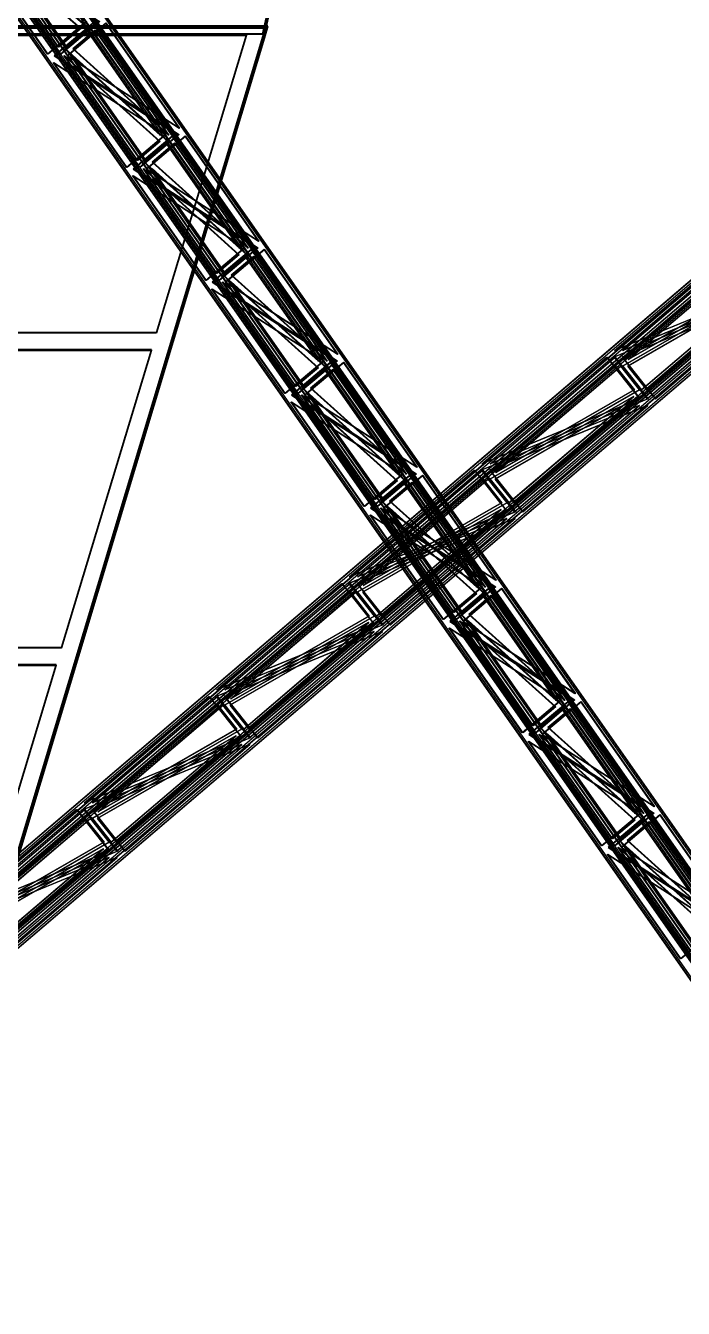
# Model space of a CAD drawing. Header units: millimetres. Extents: x -48000 to 1060615, y -2000 to 333000.
# Drawn here: x -22036 to -15733, y 39753 to 52042 of the extents above; entities that cross this region are included whole.
import ezdxf

# ---------------------------------------------------------------- set-up
doc = ezdxf.new("R2010")
doc.units = ezdxf.units.MM
doc.layers.add('D-STR-STRC', color=7, linetype='Continuous', lineweight=25)

msp = doc.modelspace()

# ---------------------------------------------------------------- linework, layer by layer
at = {"layer": 'D-STR-STRC'}
for points in [[(-22808.96, 51965.58), (-19745.66, 51965.58), (-16792.79, 65041.47), (-19596.09, 65041.47)], [(-22808.96, 51962.05), (-19745.66, 51962.05), (-16792.79, 65037.95), (-19596.09, 65037.95)], [(-19745.66, 51958.24), (-22808.96, 51958.24), (-19596.09, 65034.13), (-16792.79, 65034.13)], [(-19761.27, 51965.58), (-19761.27, 51965.58), (-16808.4, 65041.47), (-16808.4, 65041.47)], [(-26637.95, 40247.04), (-26245.09, 39752.96), (-10996.37, 52752.96), (-11389.23, 53247.04)], [(-26633.8, 40247.04), (-26240.94, 39752.96), (-10992.22, 52752.96), (-11385.08, 53247.04)], [(-26559.06, 40247.04), (-26166.2, 39752.96), (-10917.48, 52752.96), (-11310.34, 53247.04)], [(-26554.91, 40247.04), (-26162.05, 39752.96), (-10913.33, 52752.96), (-11306.19, 53247.04)], [(-26556.15, 40162.12), (-26298.34, 39837.88), (-11049.62, 52837.88), (-11307.43, 53162.12)], [(-26552, 40162.12), (-26294.19, 39837.88), (-11045.47, 52837.88), (-11303.28, 53162.12)], [(-26505.81, 40162.12), (-26248, 39837.88), (-10999.28, 52837.88), (-11257.09, 53162.12)], [(-26501.66, 40162.12), (-26243.85, 39837.88), (-10995.13, 52837.88), (-11252.94, 53162.12)], [(-13034.24, 40194.89), (-13497.12, 39805.11), (-22599.68, 52805.11), (-22136.8, 53194.89)], [(-13027.67, 40194.89), (-13490.55, 39805.11), (-22593.11, 52805.11), (-22130.23, 53194.89)], [(-13091.22, 40127.9), (-13394.98, 39872.1), (-22497.54, 52872.1), (-22193.78, 53127.9)], [(-13084.65, 40127.9), (-13388.41, 39872.1), (-22490.98, 52872.1), (-22187.21, 53127.9)], [(-12909.45, 40194.89), (-13372.33, 39805.11), (-22474.89, 52805.11), (-22012.01, 53194.89)], [(-12902.88, 40194.89), (-13365.76, 39805.11), (-22468.33, 52805.11), (-22005.45, 53194.89)], [(-13011.59, 40127.9), (-13315.35, 39872.1), (-22417.91, 52872.1), (-22114.15, 53127.9)], [(-13005.02, 40127.9), (-13308.78, 39872.1), (-22411.34, 52872.1), (-22107.58, 53127.9)], [(-21511.98, 52014.61), (-21725.34, 51834.94), (-22388.09, 52781.46)], [(-21505.41, 52014.61), (-21718.77, 51834.94), (-22381.52, 52781.46)], [(-21432.35, 52014.61), (-21645.71, 51834.94), (-22308.45, 52781.46)], [(-21425.78, 52014.61), (-21639.14, 51834.94), (-22301.89, 52781.46)], [(-21455, 52081.6), (-21827.47, 51767.95), (-22490.22, 52714.47)], [(-21448.43, 52081.6), (-21820.9, 51767.95), (-22483.65, 52714.47)], [(-21330.21, 52081.6), (-21702.69, 51767.95), (-22365.44, 52714.47)], [(-21323.65, 52081.6), (-21696.12, 51767.95), (-22358.87, 52714.47)], [(-26674.28, 39968), (-23348.54, 39968), (-19714.09, 52041.23), (-22799.84, 52041.23)], [(-26674.28, 39963.38), (-23348.54, 39963.38), (-19714.09, 52036.62), (-22799.84, 52036.62)], [(-23348.54, 39958.5), (-26674.28, 39958.5), (-22799.84, 52031.73), (-19714.09, 52031.73)], [(-23363.86, 39968), (-23363.86, 39968), (-19729.41, 52041.23), (-19729.41, 52041.23)], [(-22799.84, 52036.62), (-19714.09, 52036.62), (-19714.09, 52036.62), (-22799.84, 52036.62)], [(-22799.13, 52036.62), (-19714.8, 52036.62), (-19714.8, 52036.62), (-22799.13, 52036.62)], [(-22799.13, 52036.62), (-22799.13, 52036.62), (-19714.8, 52036.62), (-19714.8, 52036.62)], [(-22794.27, 52018.97), (-19733.51, 52018.97), (-19733.51, 52018.97), (-22794.27, 52018.97)], [(-22794.27, 52018.97), (-22794.27, 52018.97), (-19733.51, 52018.97), (-19733.51, 52018.97)], [(-20688.9, 51061.37), (-21391.91, 52065.38), (-21764.38, 51751.73)], [(-20682.33, 51061.37), (-21385.34, 52065.38), (-21757.81, 51751.73)], [(-20745.88, 50994.37), (-21448.89, 51998.39), (-21662.25, 51818.73)], [(-20739.31, 50994.37), (-21442.32, 51998.39), (-21655.68, 51818.73)], [(-20564.11, 51061.37), (-21267.12, 52065.38), (-21639.6, 51751.73)], [(-20557.55, 51061.37), (-21260.56, 52065.38), (-21633.03, 51751.73)], [(-20666.25, 50994.37), (-21369.26, 51998.39), (-21582.62, 51818.73)], [(-20659.68, 50994.37), (-21362.69, 51998.39), (-21576.05, 51818.73)], [(-19714.09, 52036.62), (-19714.09, 52036.62), (-19734.09, 52036.62), (-19734.09, 52036.62)], [(-20781.37, 49100.47), (-23558.68, 49100.47), (-22646.11, 51954.45), (-19918.92, 51954.45)], [(-20781.37, 49095.58), (-23558.68, 49095.58), (-22646.11, 51949.56), (-19918.92, 51949.56)], [(-23558.54, 49105.51), (-20781.24, 49105.51), (-19919.05, 51958.64), (-22646.25, 51958.64)], [(-23558.54, 49100.9), (-20781.24, 49100.9), (-19919.05, 51954.02), (-22646.25, 51954.02)], [(-22822.35, 51964.26), (-22822.35, 51964.26), (-19736.58, 51964.26), (-19736.58, 51964.26)], [(-22822.34, 51964.3), (-19736.57, 51964.3), (-19736.57, 51964.3), (-22822.34, 51964.3)], [(-22808.96, 51962.05), (-19745.66, 51962.05), (-19745.66, 51962.05), (-22808.96, 51962.05)], [(-22808.25, 51962.05), (-19746.37, 51962.05), (-19746.37, 51962.05), (-22808.25, 51962.05)], [(-22808.25, 51962.05), (-22808.25, 51962.05), (-19746.37, 51962.05), (-19746.37, 51962.05)], [(-20613.16, 49105.51), (-20613.16, 49105.51), (-19754.28, 51958.64), (-19754.28, 51958.64)], [(-20597.84, 49100.9), (-20597.84, 49100.9), (-19738.96, 51954.02), (-19738.96, 51954.02)], [(-19745.66, 51962.05), (-19745.66, 51962.05), (-19765.66, 51962.05), (-19765.66, 51962.05)], [(-20753.43, 50931.27), (-20966.79, 50751.61), (-21669.8, 51755.63)], [(-20746.87, 50931.27), (-20960.22, 50751.61), (-21663.23, 51755.63)], [(-20673.8, 50931.27), (-20887.16, 50751.61), (-21590.17, 51755.63)], [(-20667.23, 50931.27), (-20880.59, 50751.61), (-21583.6, 51755.63)], [(-20696.45, 50998.27), (-21068.92, 50684.62), (-21771.94, 51688.63)], [(-20689.88, 50998.27), (-21062.36, 50684.62), (-21765.37, 51688.63)], [(-20571.67, 50998.27), (-20944.14, 50684.62), (-21647.15, 51688.63)], [(-20565.1, 50998.27), (-20937.57, 50684.62), (-21640.58, 51688.63)], [(-19930.35, 49978.03), (-20633.36, 50982.05), (-21005.83, 50668.4)], [(-19923.78, 49978.03), (-20626.79, 50982.05), (-20999.27, 50668.4)], [(-19987.33, 49911.04), (-20690.34, 50915.06), (-20903.7, 50735.39)], [(-19980.76, 49911.04), (-20683.77, 50915.06), (-20897.13, 50735.39)], [(-19805.57, 49978.03), (-20508.58, 50982.05), (-20881.05, 50668.4)], [(-19799, 49978.03), (-20502.01, 50982.05), (-20874.48, 50668.4)], [(-19907.7, 49911.04), (-20610.71, 50915.06), (-20824.07, 50735.39)], [(-19901.13, 49911.04), (-20604.14, 50915.06), (-20817.5, 50735.39)], [(-19994.89, 49847.94), (-20208.24, 49668.28), (-20911.26, 50672.29)], [(-19988.32, 49847.94), (-20201.68, 49668.28), (-20904.69, 50672.29)], [(-19915.25, 49847.94), (-20128.61, 49668.28), (-20831.62, 50672.29)], [(-19908.69, 49847.94), (-20122.05, 49668.28), (-20825.06, 50672.29)], [(-19937.9, 49914.93), (-20310.38, 49601.28), (-21013.39, 50605.3)], [(-19931.34, 49914.93), (-20303.81, 49601.28), (-21006.82, 50605.3)], [(-19813.12, 49914.93), (-20185.59, 49601.28), (-20888.61, 50605.3)], [(-19806.55, 49914.93), (-20179.03, 49601.28), (-20882.04, 50605.3)], [(-19171.8, 48894.7), (-19874.81, 49898.72), (-20247.29, 49585.07)], [(-19165.24, 48894.7), (-19868.25, 49898.72), (-20240.72, 49585.07)], [(-19047.02, 48894.7), (-19750.03, 49898.72), (-20122.5, 49585.07)], [(-19040.45, 48894.7), (-19743.46, 49898.72), (-20115.94, 49585.07)], [(-16393.53, 48928.91), (-15197.36, 49948.68), (-14881.23, 49551.1)], [(-16389.38, 48928.91), (-15193.21, 49948.68), (-14877.08, 49551.1)], [(-16314.64, 48928.91), (-15118.47, 49948.68), (-14802.34, 49551.1)], [(-16310.49, 48928.91), (-15114.32, 49948.68), (-14798.19, 49551.1)], [(-19228.78, 48827.71), (-19931.8, 49831.72), (-20145.15, 49652.06)], [(-19222.22, 48827.71), (-19925.23, 49831.72), (-20138.59, 49652.06)], [(-19149.15, 48827.71), (-19852.16, 49831.72), (-20065.52, 49652.06)], [(-19142.59, 48827.71), (-19845.6, 49831.72), (-20058.95, 49652.06)], [(-16311.73, 48843.99), (-15115.56, 49863.76), (-14934.48, 49636.02)], [(-16307.58, 48843.99), (-15111.41, 49863.76), (-14930.33, 49636.02)], [(-16261.39, 48843.99), (-15065.22, 49863.76), (-14884.14, 49636.02)], [(-16257.24, 48843.99), (-15061.07, 49863.76), (-14879.99, 49636.02)], [(-19236.34, 48764.61), (-19449.7, 48584.94), (-20152.71, 49588.96)], [(-19229.77, 48764.61), (-19443.13, 48584.94), (-20146.14, 49588.96)], [(-19156.71, 48764.61), (-19370.07, 48584.94), (-20073.08, 49588.96)], [(-19150.14, 48764.61), (-19363.5, 48584.94), (-20066.51, 49588.96)], [(-16317.66, 48780.65), (-16136.58, 48552.9), (-14940.41, 49572.68)], [(-16313.51, 48780.65), (-16132.43, 48552.9), (-14936.26, 49572.68)], [(-16267.32, 48780.65), (-16086.24, 48552.9), (-14890.07, 49572.68)], [(-16263.17, 48780.65), (-16082.08, 48552.9), (-14885.91, 49572.68)], [(-19179.36, 48831.6), (-19551.83, 48517.95), (-20254.84, 49521.97)], [(-19172.79, 48831.6), (-19545.26, 48517.95), (-20248.27, 49521.97)], [(-19054.57, 48831.6), (-19427.05, 48517.95), (-20130.06, 49521.97)], [(-19048.01, 48831.6), (-19420.48, 48517.95), (-20123.49, 49521.97)], [(-16399.46, 48865.57), (-16083.33, 48467.98), (-14887.16, 49487.76)], [(-16395.3, 48865.57), (-16079.18, 48467.98), (-14883.01, 49487.76)], [(-16320.57, 48865.57), (-16004.44, 48467.98), (-14808.27, 49487.76)], [(-16316.42, 48865.57), (-16000.29, 48467.98), (-14804.12, 49487.76)], [(-21693.48, 46082.17), (-24523.79, 46082.17), (-23611.22, 48936.14), (-20831.03, 48936.14)], [(-21693.48, 46077.28), (-24523.79, 46077.28), (-23611.22, 48931.25), (-20831.03, 48931.25)], [(-24523.65, 46087.2), (-21693.36, 46087.2), (-20831.16, 48940.33), (-23611.36, 48940.33)], [(-24523.65, 46082.59), (-21693.36, 46082.59), (-20831.16, 48935.72), (-23611.36, 48935.72)], [(-21521.77, 46087.2), (-21521.77, 46087.2), (-20662.89, 48940.33), (-20662.89, 48940.33)], [(-21506.45, 46082.59), (-21506.45, 46082.59), (-20647.57, 48935.72), (-20647.57, 48935.72)], [(-18413.26, 47811.37), (-19116.27, 48815.38), (-19488.74, 48501.73)], [(-18406.69, 47811.37), (-19109.7, 48815.38), (-19482.17, 48501.73)], [(-18288.47, 47811.37), (-18991.48, 48815.38), (-19363.96, 48501.73)], [(-18281.91, 47811.37), (-18984.92, 48815.38), (-19357.39, 48501.73)], [(-17664.26, 47845.58), (-16468.09, 48865.35), (-16151.96, 48467.77)], [(-17660.1, 47845.58), (-16463.93, 48865.35), (-16147.81, 48467.77)], [(-17585.37, 47845.58), (-16389.2, 48865.35), (-16073.07, 48467.77)], [(-17581.21, 47845.58), (-16385.04, 48865.35), (-16068.92, 48467.77)], [(-18470.24, 47744.37), (-19173.25, 48748.39), (-19386.61, 48568.73)], [(-18463.67, 47744.37), (-19166.68, 48748.39), (-19380.04, 48568.73)], [(-18390.61, 47744.37), (-19093.62, 48748.39), (-19306.98, 48568.73)], [(-18384.04, 47744.37), (-19087.05, 48748.39), (-19300.41, 48568.73)], [(-17582.46, 47760.66), (-16386.29, 48780.43), (-16205.21, 48552.69)], [(-17578.31, 47760.66), (-16382.14, 48780.43), (-16201.06, 48552.69)], [(-17532.12, 47760.66), (-16335.95, 48780.43), (-16154.86, 48552.69)], [(-17527.97, 47760.66), (-16331.79, 48780.43), (-16150.71, 48552.69)], [(-18420.81, 47748.27), (-18793.28, 47434.62), (-19496.3, 48438.63)], [(-18414.24, 47748.27), (-18786.72, 47434.62), (-19489.73, 48438.63)], [(-18477.79, 47681.27), (-18691.15, 47501.61), (-19394.16, 48505.63)], [(-18471.23, 47681.27), (-18684.58, 47501.61), (-19387.59, 48505.63)], [(-18296.03, 47748.27), (-18668.5, 47434.62), (-19371.51, 48438.63)], [(-18289.46, 47748.27), (-18661.93, 47434.62), (-19364.94, 48438.63)], [(-18398.16, 47681.27), (-18611.52, 47501.61), (-19314.53, 48505.63)], [(-18391.59, 47681.27), (-18604.95, 47501.61), (-19307.96, 48505.63)], [(-17588.39, 47697.31), (-17407.31, 47469.57), (-16211.14, 48489.34)], [(-17584.24, 47697.31), (-17403.15, 47469.57), (-16206.98, 48489.34)], [(-17538.04, 47697.31), (-17356.96, 47469.57), (-16160.79, 48489.34)], [(-17533.89, 47697.31), (-17352.81, 47469.57), (-16156.64, 48489.34)], [(-17670.18, 47782.23), (-17354.06, 47384.65), (-16157.89, 48404.42)], [(-17666.03, 47782.23), (-17349.9, 47384.65), (-16153.73, 48404.42)], [(-17591.29, 47782.23), (-17275.17, 47384.65), (-16079, 48404.42)], [(-17587.14, 47782.23), (-17271.02, 47384.65), (-16074.84, 48404.42)], [(-18934.98, 46762.24), (-17738.81, 47782.02), (-17422.68, 47384.43)], [(-18930.83, 46762.24), (-17734.66, 47782.02), (-17418.53, 47384.43)], [(-18856.09, 46762.24), (-17659.92, 47782.02), (-17343.8, 47384.43)], [(-18853.19, 46677.32), (-17657.02, 47697.1), (-17475.93, 47469.35)], [(-18851.94, 46762.24), (-17655.77, 47782.02), (-17339.64, 47384.43)], [(-18849.04, 46677.32), (-17652.86, 47697.1), (-17471.78, 47469.35)], [(-18802.84, 46677.32), (-17606.67, 47697.1), (-17425.59, 47469.35)], [(-18798.69, 46677.32), (-17602.52, 47697.1), (-17421.44, 47469.35)], [(-17654.71, 46728.03), (-18357.72, 47732.05), (-18730.19, 47418.4)], [(-17648.14, 46728.03), (-18351.15, 47732.05), (-18723.63, 47418.4)], [(-17529.93, 46728.03), (-18232.94, 47732.05), (-18605.41, 47418.4)], [(-17523.36, 46728.03), (-18226.37, 47732.05), (-18598.84, 47418.4)], [(-17711.69, 46661.04), (-18414.7, 47665.06), (-18628.06, 47485.39)], [(-17705.12, 46661.04), (-18408.13, 47665.06), (-18621.49, 47485.39)], [(-17632.06, 46661.04), (-18335.07, 47665.06), (-18548.43, 47485.39)], [(-17625.49, 46661.04), (-18328.5, 47665.06), (-18541.86, 47485.39)], [(-18940.91, 46698.9), (-18624.78, 46301.32), (-17428.61, 47321.09)], [(-18936.76, 46698.9), (-18620.63, 46301.32), (-17424.46, 47321.09)], [(-18862.02, 46698.9), (-18545.89, 46301.32), (-17349.72, 47321.09)], [(-18859.11, 46613.98), (-18678.03, 46386.24), (-17481.86, 47406.01)], [(-18857.87, 46698.9), (-18541.74, 46301.32), (-17345.57, 47321.09)], [(-18854.96, 46613.98), (-18673.88, 46386.24), (-17477.71, 47406.01)], [(-18808.77, 46613.98), (-18627.69, 46386.24), (-17431.52, 47406.01)], [(-18804.62, 46613.98), (-18623.54, 46386.24), (-17427.37, 47406.01)], [(-17662.26, 46664.93), (-18034.74, 46351.28), (-18737.75, 47355.3)], [(-17655.7, 46664.93), (-18028.17, 46351.28), (-18731.18, 47355.3)], [(-17719.25, 46597.94), (-17932.6, 46418.28), (-18635.62, 47422.29)], [(-17712.68, 46597.94), (-17926.04, 46418.28), (-18629.05, 47422.29)], [(-17537.48, 46664.93), (-17909.95, 46351.28), (-18612.97, 47355.3)], [(-17530.91, 46664.93), (-17903.39, 46351.28), (-18606.4, 47355.3)], [(-17639.61, 46597.94), (-17852.97, 46418.28), (-18555.98, 47422.29)], [(-17633.05, 46597.94), (-17846.41, 46418.28), (-18549.42, 47422.29)], [(-20205.71, 45678.91), (-19009.54, 46698.68), (-18693.41, 46301.1)], [(-20201.56, 45678.91), (-19005.39, 46698.68), (-18689.26, 46301.1)], [(-20126.82, 45678.91), (-18930.65, 46698.68), (-18614.52, 46301.1)], [(-20123.91, 45593.99), (-18927.74, 46613.76), (-18746.66, 46386.02)], [(-20122.67, 45678.91), (-18926.5, 46698.68), (-18610.37, 46301.1)], [(-20119.76, 45593.99), (-18923.59, 46613.76), (-18742.51, 46386.02)], [(-20073.57, 45593.99), (-18877.4, 46613.76), (-18696.32, 46386.02)], [(-20069.42, 45593.99), (-18873.25, 46613.76), (-18692.17, 46386.02)], [(-16896.16, 45644.7), (-17599.17, 46648.72), (-17971.65, 46335.07)], [(-16889.6, 45644.7), (-17592.61, 46648.72), (-17965.08, 46335.07)], [(-16953.14, 45577.71), (-17656.16, 46581.72), (-17869.51, 46402.06)], [(-16946.58, 45577.71), (-17649.59, 46581.72), (-17862.95, 46402.06)], [(-16771.38, 45644.7), (-17474.39, 46648.72), (-17846.86, 46335.07)], [(-16764.81, 45644.7), (-17467.82, 46648.72), (-17840.3, 46335.07)], [(-16873.51, 45577.71), (-17576.52, 46581.72), (-17789.88, 46402.06)], [(-16866.95, 45577.71), (-17569.96, 46581.72), (-17783.31, 46402.06)], [(-16960.7, 45514.61), (-17174.06, 45334.94), (-17877.07, 46338.96)], [(-16954.13, 45514.61), (-17167.49, 45334.94), (-17870.5, 46338.96)], [(-16881.07, 45514.61), (-17094.43, 45334.94), (-17797.44, 46338.96)], [(-16874.5, 45514.61), (-17087.86, 45334.94), (-17790.87, 46338.96)], [(-20211.64, 45615.57), (-19895.51, 45217.98), (-18699.34, 46237.76)], [(-20207.48, 45615.57), (-19891.36, 45217.98), (-18695.19, 46237.76)], [(-20132.75, 45615.57), (-19816.62, 45217.98), (-18620.45, 46237.76)], [(-20129.84, 45530.65), (-19948.76, 45302.9), (-18752.59, 46322.68)], [(-20128.6, 45615.57), (-19812.47, 45217.98), (-18616.3, 46237.76)], [(-20125.69, 45530.65), (-19944.61, 45302.9), (-18748.44, 46322.68)], [(-20079.5, 45530.65), (-19898.42, 45302.9), (-18702.25, 46322.68)], [(-20075.35, 45530.65), (-19894.26, 45302.9), (-18698.09, 46322.68)], [(-16903.72, 45581.6), (-17276.19, 45267.95), (-17979.2, 46271.97)], [(-16897.15, 45581.6), (-17269.62, 45267.95), (-17972.63, 46271.97)], [(-16778.93, 45581.6), (-17151.41, 45267.95), (-17854.42, 46271.97)], [(-16772.37, 45581.6), (-17144.84, 45267.95), (-17847.85, 46271.97)], [(-22605.6, 43063.86), (-25488.9, 43063.86), (-24576.33, 45917.83), (-21743.14, 45917.83)], [(-22605.6, 43058.97), (-25488.9, 43058.97), (-24576.33, 45912.95), (-21743.14, 45912.95)], [(-25488.76, 43068.9), (-22605.47, 43068.9), (-21743.27, 45922.02), (-24576.47, 45922.02)], [(-25488.76, 43064.28), (-22605.47, 43064.28), (-21743.27, 45917.41), (-24576.47, 45917.41)], [(-22430.38, 43068.9), (-22430.38, 43068.9), (-21571.5, 45922.02), (-21571.5, 45922.02)], [(-22415.06, 43064.28), (-22415.06, 43064.28), (-21556.18, 45917.41), (-21556.18, 45917.41)], [(-21476.44, 44595.58), (-20280.26, 45615.35), (-19964.14, 45217.77)], [(-21472.28, 44595.58), (-20276.11, 45615.35), (-19959.99, 45217.77)], [(-21397.55, 44595.58), (-20201.38, 45615.35), (-19885.25, 45217.77)], [(-21393.39, 44595.58), (-20197.22, 45615.35), (-19881.1, 45217.77)], [(-21394.64, 44510.66), (-20198.47, 45530.43), (-20017.39, 45302.69)], [(-21390.49, 44510.66), (-20194.32, 45530.43), (-20013.24, 45302.69)], [(-21344.3, 44510.66), (-20148.13, 45530.43), (-19967.04, 45302.69)], [(-21340.15, 44510.66), (-20143.97, 45530.43), (-19962.89, 45302.69)], [(-16137.62, 44561.37), (-16840.63, 45565.38), (-17213.1, 45251.73)], [(-16131.05, 44561.37), (-16834.06, 45565.38), (-17206.53, 45251.73)], [(-16194.6, 44494.37), (-16897.61, 45498.39), (-17110.97, 45318.73)], [(-16188.03, 44494.37), (-16891.04, 45498.39), (-17104.4, 45318.73)], [(-16012.83, 44561.37), (-16715.84, 45565.38), (-17088.32, 45251.73)], [(-16006.27, 44561.37), (-16709.28, 45565.38), (-17081.75, 45251.73)], [(-16114.97, 44494.37), (-16817.98, 45498.39), (-17031.34, 45318.73)], [(-16108.4, 44494.37), (-16811.41, 45498.39), (-17024.77, 45318.73)], [(-21400.57, 44447.31), (-21219.49, 44219.57), (-20023.32, 45239.34)], [(-21396.42, 44447.31), (-21215.33, 44219.57), (-20019.16, 45239.34)], [(-21350.22, 44447.31), (-21169.14, 44219.57), (-19972.97, 45239.34)], [(-21346.07, 44447.31), (-21164.99, 44219.57), (-19968.82, 45239.34)], [(-16202.15, 44431.27), (-16415.51, 44251.61), (-17118.52, 45255.63)], [(-16195.59, 44431.27), (-16408.94, 44251.61), (-17111.95, 45255.63)], [(-16122.52, 44431.27), (-16335.88, 44251.61), (-17038.89, 45255.63)], [(-16115.95, 44431.27), (-16329.31, 44251.61), (-17032.32, 45255.63)], [(-21482.36, 44532.23), (-21166.24, 44134.65), (-19970.07, 45154.42)], [(-21478.21, 44532.23), (-21162.08, 44134.65), (-19965.91, 45154.42)], [(-21403.47, 44532.23), (-21087.35, 44134.65), (-19891.18, 45154.42)], [(-21399.32, 44532.23), (-21083.2, 44134.65), (-19887.02, 45154.42)], [(-16145.17, 44498.27), (-16517.64, 44184.62), (-17220.66, 45188.63)], [(-16138.6, 44498.27), (-16511.08, 44184.62), (-17214.09, 45188.63)], [(-16020.39, 44498.27), (-16392.86, 44184.62), (-17095.87, 45188.63)], [(-16013.82, 44498.27), (-16386.29, 44184.62), (-17089.3, 45188.63)], [(-22747.16, 43512.24), (-21550.99, 44532.02), (-21234.86, 44134.43)], [(-22743.01, 43512.24), (-21546.84, 44532.02), (-21230.71, 44134.43)], [(-22668.27, 43512.24), (-21472.1, 44532.02), (-21155.98, 44134.43)], [(-22664.12, 43512.24), (-21467.95, 44532.02), (-21151.82, 44134.43)], [(-22665.37, 43427.32), (-21469.2, 44447.1), (-21288.11, 44219.35)], [(-22661.22, 43427.32), (-21465.04, 44447.1), (-21283.96, 44219.35)], [(-22615.02, 43427.32), (-21418.85, 44447.1), (-21237.77, 44219.35)], [(-22610.87, 43427.32), (-21414.7, 44447.1), (-21233.62, 44219.35)], [(-15379.07, 43478.03), (-16082.08, 44482.05), (-16454.55, 44168.4)], [(-15372.5, 43478.03), (-16075.51, 44482.05), (-16447.99, 44168.4)], [(-15436.05, 43411.04), (-16139.06, 44415.06), (-16352.42, 44235.39)], [(-15429.48, 43411.04), (-16132.49, 44415.06), (-16345.85, 44235.39)], [(-15254.29, 43478.03), (-15957.3, 44482.05), (-16329.77, 44168.4)], [(-15247.72, 43478.03), (-15950.73, 44482.05), (-16323.2, 44168.4)], [(-15356.42, 43411.04), (-16059.43, 44415.06), (-16272.79, 44235.39)], [(-15349.85, 43411.04), (-16052.86, 44415.06), (-16266.22, 44235.39)], [(-22671.29, 43363.98), (-22490.21, 43136.24), (-21294.04, 44156.01)], [(-22667.14, 43363.98), (-22486.06, 43136.24), (-21289.89, 44156.01)], [(-22620.95, 43363.98), (-22439.87, 43136.24), (-21243.7, 44156.01)], [(-22616.8, 43363.98), (-22435.72, 43136.24), (-21239.55, 44156.01)], [(-15443.61, 43347.94), (-15656.96, 43168.28), (-16359.98, 44172.29)], [(-15437.04, 43347.94), (-15650.4, 43168.28), (-16353.41, 44172.29)], [(-15363.97, 43347.94), (-15577.33, 43168.28), (-16280.34, 44172.29)], [(-15357.41, 43347.94), (-15570.77, 43168.28), (-16273.78, 44172.29)], [(-22753.09, 43448.9), (-22436.96, 43051.32), (-21240.79, 44071.09)], [(-22748.94, 43448.9), (-22432.81, 43051.32), (-21236.64, 44071.09)], [(-22674.2, 43448.9), (-22358.07, 43051.32), (-21161.9, 44071.09)], [(-22670.05, 43448.9), (-22353.92, 43051.32), (-21157.75, 44071.09)], [(-15386.62, 43414.93), (-15759.1, 43101.28), (-16462.11, 44105.3)], [(-15380.06, 43414.93), (-15752.53, 43101.28), (-16455.54, 44105.3)], [(-15261.84, 43414.93), (-15634.31, 43101.28), (-16337.33, 44105.3)], [(-15255.27, 43414.93), (-15627.75, 43101.28), (-16330.76, 44105.3)]]:
    msp.add_lwpolyline(points, close=True, dxfattribs=at)
for points in [[(-19765.66, 51962.05), (-16812.79, 65037.95)], [(-19745.66, 51962.05), (-16792.79, 65037.95)], [(-19745.66, 51962.05), (-16792.79, 65037.95)], [(-26637.95, 40247.04), (-11389.23, 53247.04)], [(-26625.67, 40231.6), (-11376.95, 53231.6)], [(-26554.91, 40247.04), (-11306.19, 53247.04)], [(-26542.63, 40231.6), (-11293.91, 53231.6)], [(-26556.15, 40162.12), (-11307.43, 53162.12)], [(-26543.88, 40146.68), (-11295.16, 53146.68)], [(-26501.66, 40162.12), (-11252.94, 53162.12)], [(-26489.38, 40146.68), (-11240.66, 53146.68)], [(-13105.68, 40115.72), (-22208.24, 53115.72)], [(-13091.22, 40127.9), (-22193.78, 53127.9)], [(-13048.7, 40182.71), (-22151.26, 53182.71)], [(-13034.24, 40194.89), (-22136.8, 53194.89)], [(-13019.48, 40115.72), (-22122.04, 53115.72)], [(-13005.02, 40127.9), (-22107.58, 53127.9)], [(-12917.35, 40182.71), (-22019.91, 53182.71)], [(-12902.88, 40194.89), (-22005.45, 53194.89)], [(-26310.62, 39853.32), (-11061.9, 52853.32)], [(-26256.12, 39853.32), (-11007.4, 52853.32)], [(-13394.98, 39872.1), (-22497.54, 52872.1)], [(-13380.52, 39884.28), (-22483.08, 52884.28)], [(-13308.78, 39872.1), (-22411.34, 52872.1)], [(-13294.32, 39884.28), (-22396.88, 52884.28)], [(-26298.34, 39837.88), (-11049.62, 52837.88)], [(-26257.37, 39768.4), (-11008.65, 52768.4)], [(-26245.09, 39752.96), (-10996.37, 52752.96)], [(-26243.85, 39837.88), (-10995.13, 52837.88)], [(-26174.33, 39768.4), (-10925.61, 52768.4)], [(-26162.05, 39752.96), (-10913.33, 52752.96)], [(-13497.12, 39805.11), (-22599.68, 52805.11)], [(-13482.65, 39817.29), (-22585.21, 52817.29)], [(-13365.76, 39805.11), (-22468.33, 52805.11)], [(-13351.3, 39817.29), (-22453.86, 52817.29)], [(-23368.54, 39963.38), (-19734.09, 52036.62)], [(-23348.54, 39963.38), (-19714.09, 52036.62)], [(-23348.54, 39963.38), (-19714.09, 52036.62)], [(-19746.37, 51962.05), (-19733.51, 52018.97)], [(-19746.37, 51962.05), (-19733.51, 52018.97)], [(-19736.58, 51964.26), (-19714.8, 52036.62)], [(-19736.57, 51964.3), (-19714.8, 52036.62)]]:
    msp.add_lwpolyline(points, dxfattribs=at)

doc.saveas('drawing.dxf')
